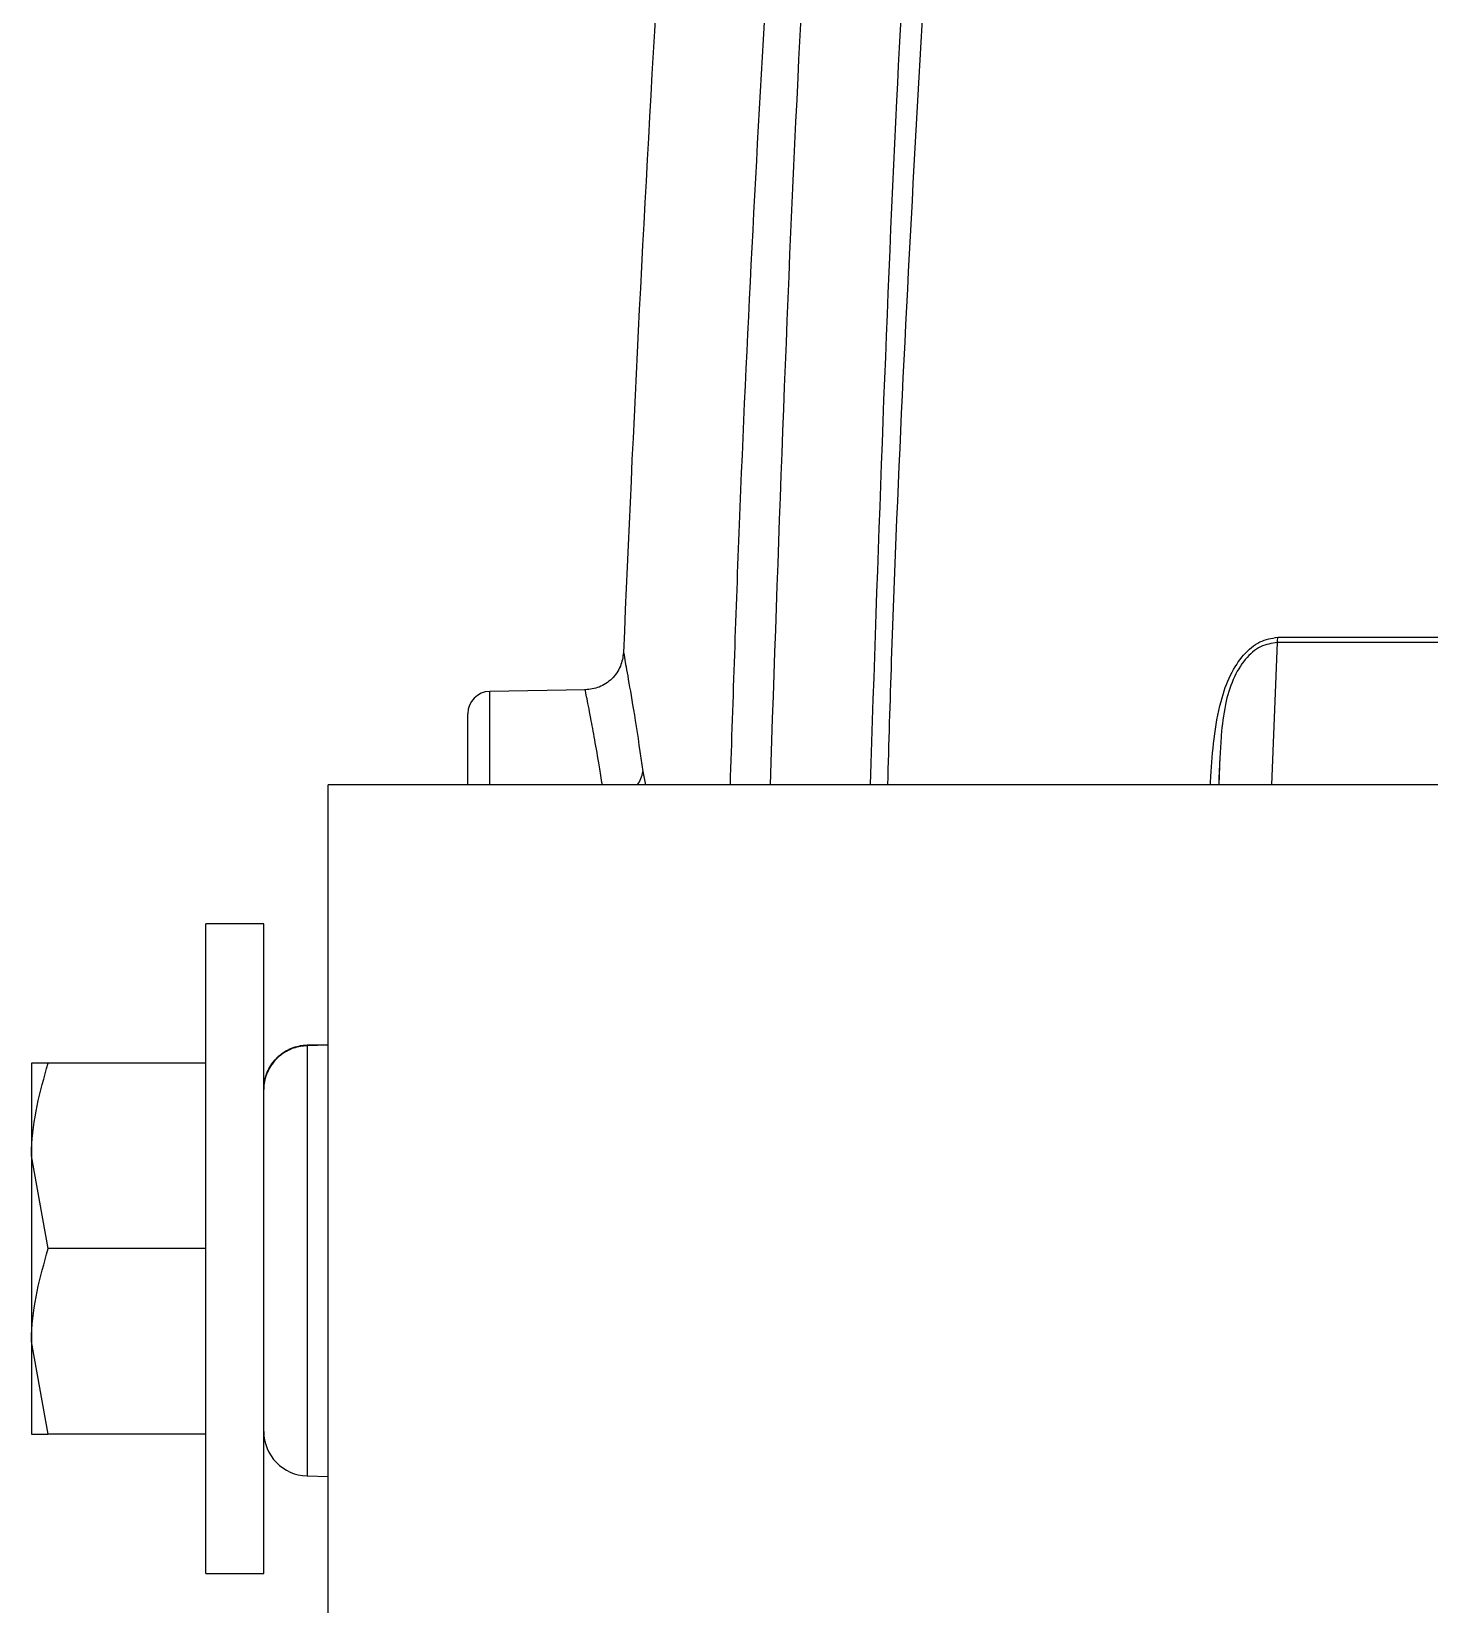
# Model space of a CAD drawing. Extents: x 16.5 to 113.1, y 4.4 to 84.5.
# Drawn here: x 49.672 to 51.555, y 71.603 to 73.722 of the extents above; entities that cross this region are included whole.
import ezdxf

# ---------------------------------------------------------------- set-up
doc = ezdxf.new("R2010")
doc.units = 0
doc.header["$MEASUREMENT"] = 0
doc.layers.add('OBJECT', color=7, linetype='CONTINUOUS')

msp = doc.modelspace()

# ---------------------------------------------------------------- linework, layer by layer
at = {"layer": 'OBJECT'}
for p, q in [((51.3503, 72.8986), (51.3425, 72.7071)), ((50.4179, 72.8349), (50.2892, 72.8327)), ((50.2892, 72.7071), (50.2892, 72.8327)), ((51.273, 72.7448), (51.2714, 72.7071)), ((50.0717, 71.4571), (50.0717, 72.7071)), ((51.7597, 72.7071), (50.0717, 72.7071)), ((50.4956, 72.7247), (50.499, 72.7071)), ((49.9847, 72.5196), (49.9067, 72.5196)), ((49.9067, 71.6446), (49.9067, 72.5196)), ((49.9847, 71.6446), (49.9847, 72.5196)), ((50.0432, 72.3565), (50.0717, 72.3572)), ((50.0717, 72.3561), (50.0432, 72.3554)), ((50.0432, 72.3554), (50.0432, 71.7759)), ((49.6717, 72.3321), (49.6717, 72.2071)), ((49.9067, 72.3321), (49.6941, 72.3321)), ((49.6941, 72.0821), (49.6717, 72.2071)), ((49.6717, 72.2071), (49.6717, 71.9571)), ((49.9067, 72.0821), (49.6941, 72.0821)), ((49.6941, 71.8321), (49.6717, 71.9571)), ((49.6717, 71.9571), (49.6717, 71.8321)), ((49.9067, 71.8321), (49.6941, 71.8321)), ((50.0432, 71.7759), (50.0717, 71.7751)), ((49.9067, 71.6446), (49.9847, 71.6446))]:
    msp.add_line(p, q, dxfattribs=at)
for centre, radius, start, end in [((101.0857, 70.7821), 50.66, 176.57471, 177.62076), ((50.2897, 72.8027), 0.03, 91, 180), ((50.4566, 72.7306), 0.0394, 323.3978, 351.3326), ((50.0593, 72.3559), 0.0162, 178.0917, 181.9083), ((50.0447, 71.8359), 0.06, 180, 268.5)]:
    msp.add_arc(centre, radius, start, end, dxfattribs=at)
for points, knots in [([(50.9289, 76.7714), (50.901, 76.5321), (50.8442, 76.0455), (50.7721, 75.3017), (50.7104, 74.5518), (50.6613, 73.801), (50.6288, 73.1898), (50.6168, 72.824), (50.6129, 72.7071)], [0, 0, 0, 0, 0.177189, 0.360441, 0.549759, 0.730707, 0.913979, 1, 1, 1, 1]), ([(50.9777, 76.7659), (50.9206, 76.2496), (50.8063, 75.2163), (50.7063, 73.8621), (50.6777, 73.0247), (50.6668, 72.7071)], [0, 0, 0, 0, 0.382702, 0.765908, 1, 1, 1, 1]), ([(50.802, 72.7071), (50.8124, 73.0143), (50.8401, 73.8309), (50.9367, 75.1538), (51.0477, 76.1663), (51.1032, 76.6722)], [0, 0, 0, 0, 0.23178, 0.616222, 1, 1, 1, 1]), ([(51.1307, 76.6691), (51.1026, 76.4251), (51.0453, 75.9282), (50.9732, 75.1679), (50.912, 74.4011), (50.8645, 73.6334), (50.8359, 73.0728), (50.8267, 72.7628), (50.825, 72.7071)], [0, 0, 0, 0, 0.185391, 0.377506, 0.576351, 0.765931, 0.957987, 1, 1, 1, 1]), ([(51.2602, 72.7071), (51.2603, 72.7109), (51.2612, 72.7316), (51.2645, 72.7695), (51.2724, 72.8166), (51.2862, 72.8556), (51.3043, 72.8833), (51.3264, 72.9018), (51.3427, 72.9044), (51.3509, 72.9057)], [0, 0, 0, 0, 0.04088, 0.227855, 0.418299, 0.567523, 0.70923, 0.854708, 1, 1, 1, 1]), ([(51.3503, 72.8986), (51.3427, 72.8975), (51.3274, 72.8951), (51.3065, 72.8772), (51.2899, 72.8501), (51.279, 72.8139), (51.2748, 72.7777), (51.2735, 72.7544), (51.273, 72.7448)], [0, 0, 0, 0, 0.169475, 0.339572, 0.508222, 0.676895, 0.867999, 1, 1, 1, 1]), ([(51.3503, 72.8986), (51.3504, 72.8998), (51.3507, 72.9022), (51.3508, 72.9045), (51.3509, 72.9057)], [0, 0, 0, 0, 0.499999, 1, 1, 1, 1]), ([(51.9295, 72.8986), (51.824, 72.8986), (51.6129, 72.8986), (51.4379, 72.8986), (51.3503, 72.8986)], [0, 0, 0, 0, 0.499778, 1, 1, 1, 1]), ([(51.3509, 72.9057), (51.4384, 72.9057), (51.6134, 72.9058), (51.8244, 72.9057), (51.93, 72.9057)], [0, 0, 0, 0, 0.5000027, 1, 1, 1, 1]), ([(50.4694, 72.8852), (50.4685, 72.8789), (50.4665, 72.8657), (50.4545, 72.849), (50.4374, 72.8373), (50.4242, 72.8357), (50.4179, 72.8349)], [0, 0, 0, 0, 0.240856, 0.500001, 0.759147, 1, 1, 1, 1]), ([(50.4694, 72.8852), (50.4698, 72.8832), (50.4705, 72.8792), (50.4763, 72.8467), (50.4848, 72.7972), (50.492, 72.7489), (50.4956, 72.7247)], [0, 0, 0, 0, 0.249549, 0.499968, 0.749833, 1, 1, 1, 1]), ([(50.4409, 72.7071), (50.4396, 72.7154), (50.4359, 72.7385), (50.4305, 72.7684), (50.4241, 72.8033), (50.4195, 72.8269), (50.4172, 72.838), (50.4179, 72.8349), (50.4179, 72.8349)], [0, 0, 0, 0, 0.098659, 0.275948, 0.453838, 0.731774, 0.998888, 1, 1, 1, 1]), ([(50.2597, 72.7071), (50.2597, 72.7108), (50.2597, 72.7353), (50.2597, 72.7659), (50.2597, 72.7972), (50.2597, 72.8008), (50.2597, 72.8027)], [0, 0, 0, 0, 0.053742, 0.36211, 0.67887, 1, 1, 1, 1]), ([(51.273, 72.7448), (51.2727, 72.7402), (51.272, 72.7291), (51.2716, 72.7181), (51.2713, 72.7117)], [0, 0, 0, 0, 0.41689, 1, 1, 1, 1]), ([(49.9847, 72.2965), (49.9847, 72.2966), (49.9847, 72.2979), (49.9848, 72.3007), (49.9855, 72.3076), (49.9887, 72.32), (49.9951, 72.3311), (50.0051, 72.3422), (50.0171, 72.351), (50.0322, 72.3558), (50.041, 72.3563), (50.0432, 72.3565)], [0, 0, 0, 0, 0.0046982, 0.0398693, 0.0943381, 0.2315795, 0.4579638, 0.5023819, 0.7162911, 0.9308515, 1, 1, 1, 1]), ([(50.0432, 72.3554), (50.041, 72.3553), (50.0322, 72.3548), (50.0171, 72.35), (50.0051, 72.3413), (49.9951, 72.3304), (49.9873, 72.3172), (49.9847, 72.3035), (49.9847, 72.2966), (49.9847, 72.2965)], [0, 0, 0, 0, 0.069183, 0.283874, 0.497975, 0.542439, 0.769066, 0.9953, 1, 1, 1, 1]), ([(49.6717, 72.2071), (49.6717, 72.2101), (49.6721, 72.2523), (49.6835, 72.2937), (49.6941, 72.3321)], [0, 0, 0, 0, 0.070213, 1, 1, 1, 1]), ([(49.6941, 72.3321), (49.6913, 72.3321), (49.6781, 72.3321), (49.6745, 72.3321), (49.6717, 72.3321)], [0, 0, 0, 0, 0.211002, 1, 1, 1, 1]), ([(49.6717, 71.9571), (49.6717, 71.9601), (49.6721, 72.0023), (49.6835, 72.0437), (49.6941, 72.0821)], [0, 0, 0, 0, 0.070214, 1, 1, 1, 1]), ([(49.6717, 71.8321), (49.6745, 71.8321), (49.6781, 71.8321), (49.6913, 71.8321), (49.6941, 71.8321)], [0, 0, 0, 0, 0.788998, 1, 1, 1, 1])]:
    msp.add_open_spline(points, degree=3, knots=knots, dxfattribs=at)

doc.saveas('drawing.dxf')
